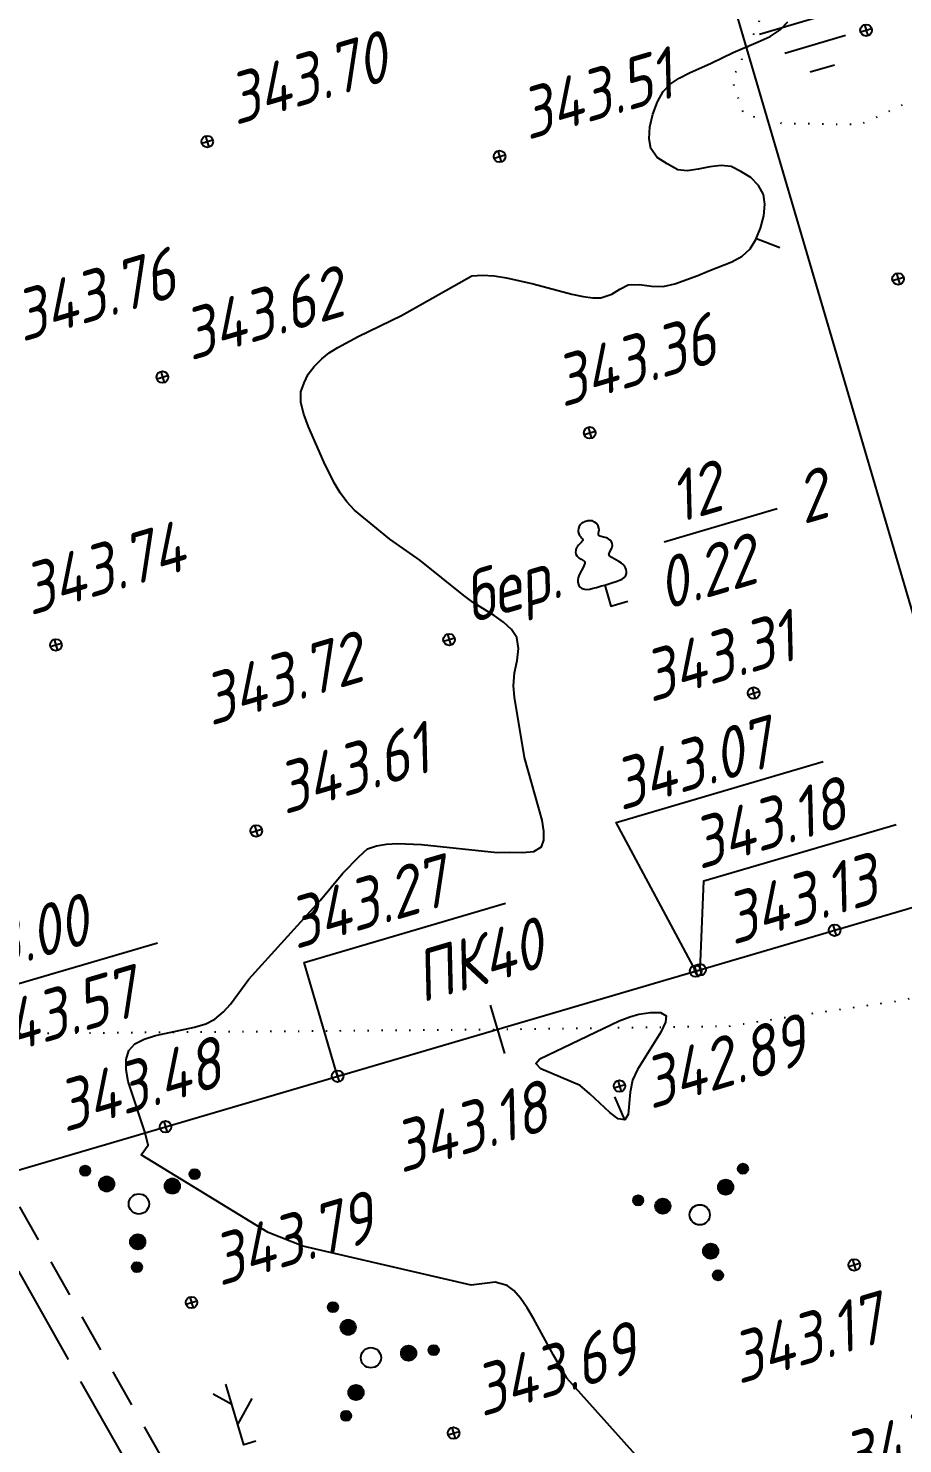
# Model space of a CAD drawing. Extents: x 1517648 to 1519685, y 2184577 to 2185456.
# Drawn here: x 1517747.6 to 1517816.8, y 2184676.4 to 2184788.3 of the extents above; entities that cross this region are included whole.
import ezdxf
from ezdxf.enums import TextEntityAlignment as Align

# ---------------------------------------------------------------- set-up
doc = ezdxf.new("R2010")
doc.units = 0
for name, pattern in [('ИИDash_30_20', [5, 3, -2]), ('ИИDash_80_20', [10, 8, -2]), ('ИИDot', [1, 0, -1])]:
    doc.linetypes.add(name, pattern=pattern)
for name, color, linetype, lineweight in [('ИИ_БОЛОТО_025', 3, 'Continuous', 25), ('ИИ_ДОРОГА_025', 7, 'Continuous', 25), ('ИИ_КОНТУР_025', 7, 'ИИDot', 25), ('ИИ_ОТМЕТКА_025', 7, 'Continuous', 25), ('ИИ_ПИКЕТАЖ_025', 7, 'Continuous', 25), ('ИИ_РЕЛЬЕФ_025', 34, 'Continuous', 25), ('ИИ_СКВАЖИНА_025', 7, 'Continuous', 25), ('ИИ_ТРАССА_ТРУБ_025', 7, 'Continuous', 25), ('ИИ_УГОДЬЯ_025', 7, 'Continuous', 25)]:
    doc.layers.add(name, color=color, linetype=linetype, lineweight=lineweight)
doc.styles.add('VNIPISIMPLEXCUR', font='simplex.shx', dxfattribs={"width": 0.8, "oblique": 15})

# ---------------------------------------------------------------- blocks, each defined once
blk = doc.blocks.new('ИИ053952')
at = {"linetype": 'Continuous', "lineweight": 25}
h = blk.add_hatch(color=0, dxfattribs=at)
edge = h.paths.add_edge_path()
edge.add_arc((-1.309, 2.13), 0.2, 0, 360)
h = blk.add_hatch(color=0, dxfattribs=at)
edge = h.paths.add_edge_path()
edge.add_arc((-0.785, 1.278), 0.3, 0, 360)
h = blk.add_hatch(color=0, dxfattribs=at)
edge = h.paths.add_edge_path()
edge.add_arc((1.499, 0.041), 0.3, 0, 360)
h = blk.add_hatch(color=0, dxfattribs=at)
edge = h.paths.add_edge_path()
edge.add_arc((2.499, 0.068), 0.2, 0, 360)
h = blk.add_hatch(color=0, dxfattribs=at)
edge = h.paths.add_edge_path()
edge.add_arc((-0.714, -1.319), 0.3, 0, 360)
h = blk.add_hatch(color=0, dxfattribs=at)
edge = h.paths.add_edge_path()
edge.add_arc((-1.19, -2.198), 0.2, 0, 360)
at = {"color": 0, "linetype": 'Continuous', "lineweight": 25}
for centre, radius in [((-1.309, 2.13), 0.2), ((-0.785, 1.278), 0.3), ((0, 0), 0.4), ((1.499, 0.041), 0.3), ((2.499, 0.068), 0.2), ((-0.714, -1.319), 0.3), ((-1.19, -2.198), 0.2)]:
    blk.add_circle(centre, radius, dxfattribs=at)
blk = doc.blocks.new('ИИ05468')
at = {"color": 0, "linetype": 'Continuous', "lineweight": 25}
for points in [[(-2, 1), (2, 1)], [(-1.25, 0), (1.25, 0)], [(-0.5, -1), (0.5, -1)]]:
    blk.add_lwpolyline(points, dxfattribs=at)
blk = doc.blocks.new('PICKET')
at = {"color": 0, "linetype": 'Continuous', "lineweight": 25}
for p, q in [((-0.23, 0), (0.23, 0)), ((0, 0.23), (0, -0.23))]:
    blk.add_line(p, q, dxfattribs=at)
blk.add_circle((0, 0), 0.23, dxfattribs=at)
at = {"color": 0, "linetype": 'Continuous', "style": 'VNIPISIMPLEXCUR', "oblique": 15, "width": 0.8}
blk.add_attdef('OTMETKA', (1.25, 0.3), '', height=2, dxfattribs=at)
at = {"color": 8, "linetype": 'Continuous', "style": 'VNIPISIMPLEXCUR', "oblique": 15, "width": 0.8, "flags": 1}
blk.add_attdef('NOMER', (1.25, -2.7), '', height=2, dxfattribs=at)
blk = doc.blocks.new('ИИ05383')
at = {"color": 0, "linetype": 'Continuous', "lineweight": 25}
for points in [[(0, 1.66), (-0.594, 2.254)], [(0.5, 0), (0, 0), (0, 2.5)], [(0, 0.833), (0.825, 1.658)]]:
    blk.add_lwpolyline(points, dxfattribs=at)
blk = doc.blocks.new('ИИ15001')
at = {"color": 0, "linetype": 'Continuous', "lineweight": 25}
blk.add_lwpolyline([(0, 1), (0, -1)], dxfattribs=at)
at = {"color": 0, "linetype": 'Continuous', "lineweight": 25, "style": 'VNIPISIMPLEXCUR', "oblique": 15, "width": 0.8}
blk.add_attdef('STATIONING', text='', height=2, dxfattribs=at).set_placement((0, 2), align=Align.CENTER)
at = {"color": 7, "linetype": 'Continuous', "lineweight": 25, "style": 'VNIPISIMPLEXCUR', "oblique": 15, "width": 0.8}
blk.add_attdef('HEIGHT', text='', height=2, dxfattribs=at).set_placement((0, -2), align=Align.TOP_CENTER)
blk = doc.blocks.new('ИИ15002')
at = {"linetype": 'Continuous', "lineweight": 25}
h = blk.add_hatch(color=0, dxfattribs=at)
edge = h.paths.add_edge_path()
edge.add_arc((0, 0), 0.3, 0, 360)
at = {"color": 0, "linetype": 'Continuous', "lineweight": 25}
blk.add_circle((0, 0), 0.3, dxfattribs=at)
at = {"color": 0, "linetype": 'Continuous', "style": 'VNIPISIMPLEXCUR', "oblique": 15, "width": 0.8}
blk.add_attdef('STATIONING', (1, 1.3), '', height=2, rotation=90, dxfattribs=at)
at = {"color": 7, "linetype": 'Continuous', "style": 'VNIPISIMPLEXCUR', "oblique": 15, "width": 0.8}
blk.add_attdef('HEIGHT', text='', height=2, dxfattribs=at).set_placement((0, -1.3), align=Align.TOP_CENTER)
blk = doc.blocks.new('ИИ053296')
at = {"color": 0, "linetype": 'Continuous', "lineweight": 25}
blk.add_lwpolyline([(0, 0), (1, 0)], dxfattribs=at)
blk = doc.blocks.new('ИИ053671А')
at = {"color": 0, "linetype": 'Continuous'}
blk.add_lwpolyline([(0, 0.875), (0.129, 0.876), (0.342, 0.878), (0.479, 0.882), (0.614, 0.891), (0.726, 0.907), (0.816, 0.94), (0.906, 1), (0.956, 1.071), (0.983, 1.151), (0.991, 1.231), (0.986, 1.295), (0.963, 1.379), (0.932, 1.445), (0.884, 1.516), (0.798, 1.61), (0.719, 1.692), (0.646, 1.766), (0.575, 1.842), (0.536, 1.889), (0.511, 1.929), (0.501, 1.967), (0.504, 1.992), (0.518, 2.017), (0.545, 2.049), (0.608, 2.115), (0.679, 2.198), (0.732, 2.29), (0.745, 2.372), (0.736, 2.444), (0.709, 2.515), (0.672, 2.575), (0.633, 2.617), (0.596, 2.646), (0.548, 2.678), (0.495, 2.709), (0.408, 2.76), (0.363, 2.789), (0.336, 2.812), (0.324, 2.831), (0.321, 2.846), (0.325, 2.865), (0.335, 2.89), (0.353, 2.928), (0.372, 2.968), (0.4, 3.034), (0.413, 3.103), (0.412, 3.19), (0.398, 3.247), (0.363, 3.319), (0.32, 3.377), (0.284, 3.414), (0.246, 3.444), (0.181, 3.476), (0.125, 3.489), (0.07, 3.496), (0, 3.5), (-0.07, 3.496), (-0.125, 3.489), (-0.181, 3.476), (-0.246, 3.444), (-0.284, 3.414), (-0.32, 3.377), (-0.363, 3.319), (-0.398, 3.247), (-0.412, 3.19), (-0.413, 3.103), (-0.4, 3.034), (-0.372, 2.968), (-0.353, 2.928), (-0.335, 2.89), (-0.325, 2.865), (-0.321, 2.846), (-0.324, 2.831), (-0.336, 2.812), (-0.363, 2.789), (-0.408, 2.76), (-0.495, 2.709), (-0.548, 2.678), (-0.596, 2.646), (-0.633, 2.617), (-0.672, 2.575), (-0.709, 2.515), (-0.736, 2.444), (-0.745, 2.372), (-0.732, 2.29), (-0.679, 2.198), (-0.608, 2.115), (-0.545, 2.049), (-0.518, 2.017), (-0.504, 1.992), (-0.501, 1.967), (-0.511, 1.929), (-0.536, 1.889), (-0.575, 1.842), (-0.646, 1.766), (-0.719, 1.692), (-0.798, 1.61), (-0.884, 1.516), (-0.932, 1.445), (-0.963, 1.379), (-0.986, 1.295), (-0.991, 1.231), (-0.983, 1.151), (-0.956, 1.071), (-0.906, 1), (-0.816, 0.94), (-0.726, 0.907), (-0.614, 0.891), (-0.479, 0.882), (-0.342, 0.878), (-0.129, 0.876)], close=True, dxfattribs=at)
blk.add_lwpolyline([(0, 0.875), (0, 0), (0.7, 0)], dxfattribs=at)
at = {"color": 0, "linetype": 'Continuous', "style": 'VNIPISIMPLEXCUR', "oblique": 15, "width": 0.8}
blk.add_attdef('RACE1', text='', height=2, dxfattribs=at).set_placement((-2, 2.25), align=Align.RIGHT)
blk.add_attdef('HEIGHT', (2, 2.25), '', height=2, dxfattribs=at)
blk.add_attdef('DISTANCE', text='', height=2, dxfattribs=at).set_placement((8.5, 1.75), align=Align.MIDDLE_LEFT)
blk.add_attdef('RACE2', text='', height=2, dxfattribs=at).set_placement((-2, 1.25), align=Align.TOP_RIGHT)
blk.add_attdef('THICKNESS', text='', height=2, dxfattribs=at).set_placement((2, 1.25), align=Align.TOP_LEFT)

msp = doc.modelspace()

# ---------------------------------------------------------------- linework, layer by layer
at = {"layer": 'ИИ_ДОРОГА_025', "linetype": 'ИИDash_30_20', "flags": 128}
msp.add_lwpolyline([(1517697.641, 2184787.804), (1517725.276, 2184733.442), (1517784.846, 2184628.073), (1517794.807, 2184607.821)], dxfattribs=at)
msp.add_lwpolyline([(1517697.641, 2184787.804), (1517725.276, 2184733.442), (1517784.846, 2184628.073), (1517794.807, 2184607.821)], dxfattribs=at)
at = {"layer": 'ИИ_ДОРОГА_025', "linetype": 'ИИDash_80_20', "flags": 128}
msp.add_lwpolyline([(1517695.103, 2184787.058), (1517722.985, 2184732.212), (1517782.546, 2184626.858), (1517792.275, 2184607.077)], dxfattribs=at)
at = {"layer": 'ИИ_КОНТУР_025', "flags": 128}
for points in [[(1517813.544, 2184821.848), (1517809.475, 2184809.474), (1517808.902, 2184803.131), (1517807.494, 2184794.39), (1517805.282, 2184788.563), (1517803.271, 2184784.243), (1517804.176, 2184781.53), (1517807.193, 2184780.827), (1517813.427, 2184780.726), (1517819.259, 2184783.439), (1517823.683, 2184786.252), (1517829.917, 2184786.754), (1517842.532, 2184787.177), (1517849.779, 2184791.112), (1517853.078, 2184791.246), (1517855.79, 2184790.093), (1517855.949, 2184785.648), (1517849.461, 2184772.625), (1517839.988, 2184764.031), (1517835.241, 2184756.263), (1517828.171, 2184741.868), (1517826.775, 2184737.352), (1517827.268, 2184732.098), (1517829.543, 2184722.33), (1517837.33, 2184717.623), (1517841.638, 2184714.097), (1517846.197, 2184712.764)], [(1517739.255, 2184708.715), (1517750.774, 2184708.867), (1517784.703, 2184709.155), (1517803.035, 2184709.415), (1517808.963, 2184710.326), (1517816.848, 2184711.473), (1517824.553, 2184713.505), (1517830.316, 2184717.88), (1517832.711, 2184720.415)]]:
    msp.add_lwpolyline(points, dxfattribs=at)
at = {"layer": 'ИИ_ОТМЕТКА_025'}
for points, elevation in [([(1517800.401, 2184713.767), (1517794.109, 2184725.528), (1517810.466, 2184730.333)], 343.07), ([(1517800.749, 2184713.87), (1517801.047, 2184720.899), (1517816.239, 2184725.362)], 343.18), ([(1517772.083, 2184705.447), (1517769.439, 2184714.446), (1517785.359, 2184719.123)], 343.27)]:
    msp.add_lwpolyline(points, dxfattribs=dict(at, elevation=elevation))
at = {"layer": 'ИИ_ПИКЕТАЖ_025', "color": 4, "elevation": 343.57}
msp.add_lwpolyline([(1517744.279, 2184697.278), (1517740.292, 2184710.849), (1517757.847, 2184716.006)], dxfattribs=at)
at = {"layer": 'ИИ_РЕЛЬЕФ_025', "elevation": 343.5}
msp.add_lwpolyline([(1517812.223, 2184656.994), (1517790.199, 2184681.573), (1517789.151, 2184683.377), (1517787.581, 2184686.271), (1517787.057, 2184687.135), (1517786.532, 2184687.887), (1517786.006, 2184688.488), (1517785.478, 2184688.901), (1517784.531, 2184689.149), (1517782.631, 2184688.925), (1517769.334, 2184692.009), (1517766.599, 2184693.088), (1517756.54, 2184699.222), (1517757.106, 2184699.991), (1517756.856, 2184700.96), (1517755.518, 2184705.034), (1517755.353, 2184705.955), (1517755.355, 2184706.778), (1517755.577, 2184707.475), (1517756.062, 2184708), (1517756.791, 2184708.386), (1517757.695, 2184708.673), (1517760.756, 2184709.321), (1517761.659, 2184709.596), (1517762.386, 2184709.966), (1517763.058, 2184710.528), (1517763.608, 2184711.151), (1517765.052, 2184713.126), (1517770.713, 2184719.358), (1517772.491, 2184721.503), (1517773.778, 2184722.819), (1517774.452, 2184723.443), (1517775.16, 2184723.667), (1517775.953, 2184723.797), (1517776.819, 2184723.845), (1517778.711, 2184723.762), (1517784.71, 2184723.15), (1517785.672, 2184723.17), (1517786.691, 2184723.132), (1517787.595, 2184723.212), (1517788.211, 2184723.587), (1517788.396, 2184724.11), (1517788.394, 2184724.825), (1517788.248, 2184725.687), (1517786.871, 2184730.664), (1517786.059, 2184735.44), (1517785.988, 2184736.32), (1517786.073, 2184737.351), (1517786.281, 2184738.339), (1517786.387, 2184739.27), (1517786.248, 2184740.15), (1517785.831, 2184740.777), (1517785.212, 2184741.351), (1517784.457, 2184741.888), (1517782.813, 2184742.926), (1517782.058, 2184743.463), (1517778.589, 2184746.258), (1517776.213, 2184747.93), (1517773.424, 2184750.216), (1517772.822, 2184750.87), (1517772.289, 2184751.599), (1517771.812, 2184752.378), (1517770.985, 2184754.038), (1517769.783, 2184756.809), (1517769.419, 2184757.8), (1517769.188, 2184758.745), (1517769.166, 2184759.592), (1517769.436, 2184760.291), (1517769.743, 2184760.966), (1517770.225, 2184761.588), (1517770.847, 2184762.198), (1517771.416, 2184762.653), (1517772.101, 2184763.094), (1517773.709, 2184763.947), (1517777.137, 2184765.626), (1517782.7, 2184768.75), (1517783.526, 2184768.813), (1517784.45, 2184768.756), (1517785.446, 2184768.603), (1517787.552, 2184768.114), (1517790.603, 2184767.302), (1517791.488, 2184767.112), (1517792.264, 2184767.005), (1517792.904, 2184767.006), (1517793.767, 2184767.294), (1517794.398, 2184767.698), (1517795.051, 2184768.045), (1517795.946, 2184768.06), (1517796.895, 2184767.93), (1517797.833, 2184767.909), (1517798.749, 2184768.122), (1517800.559, 2184768.772), (1517801.434, 2184769.157), (1517803.259, 2184769.871), (1517804.061, 2184770.312), (1517804.69, 2184770.883), (1517805.16, 2184771.632), (1517805.532, 2184772.536), (1517805.777, 2184773.495), (1517805.861, 2184774.411), (1517805.754, 2184775.186), (1517805.368, 2184775.894), (1517804.746, 2184776.525), (1517803.975, 2184777.017), (1517803.187, 2184777.394), (1517802.408, 2184777.485), (1517801.52, 2184777.374), (1517800.601, 2184777.192), (1517799.727, 2184777.071), (1517798.972, 2184777.141), (1517798.141, 2184777.604), (1517797.35, 2184778.116), (1517796.842, 2184778.827), (1517796.717, 2184779.593), (1517796.78, 2184780.538), (1517797.004, 2184781.55), (1517797.363, 2184782.521), (1517797.833, 2184783.339), (1517798.386, 2184783.91), (1517799.09, 2184784.388), (1517799.896, 2184784.803), (1517801.608, 2184785.57), (1517803.346, 2184786.431), (1517805.342, 2184787.251), (1517806.274, 2184787.697), (1517807.074, 2184788.215), (1517807.675, 2184788.841)], dxfattribs=at)
at = {"layer": 'ИИ_РЕЛЬЕФ_025', "elevation": 343}
msp.add_lwpolyline([(1517791.262, 2184704.702), (1517788.156, 2184706.03), (1517787.759, 2184706.446), (1517788.078, 2184706.824), (1517794.337, 2184709.82), (1517795.178, 2184710.143), (1517795.91, 2184710.344), (1517796.82, 2184710.489), (1517797.601, 2184710.492), (1517798.055, 2184710.229), (1517798.019, 2184709.716), (1517797.642, 2184708.937), (1517795.8, 2184705.985), (1517795.392, 2184705.125), (1517795.209, 2184704.182), (1517795.065, 2184702.406), (1517794.788, 2184701.986), (1517794.278, 2184702.085), (1517793.597, 2184702.573), (1517792.016, 2184704.048)], close=True, dxfattribs=at)
at = {"layer": 'ИИ_СКВАЖИНА_025', "flags": 128}
msp.add_lwpolyline([(1517823.861, 2184720.66), (1517787.132, 2184845.669), (1517811.232, 2184852.75)], dxfattribs=at)
at = {"layer": 'ИИ_ТРАССА_ТРУБ_025', "color": 4}
msp.add_lwpolyline([(1517688.758, 2184680.966), (1517857.42, 2184730.52), (1518076.55, 2184794.9), (1518264.428, 2184850.095)], dxfattribs=at)
at = {"layer": 'ИИ_УГОДЬЯ_025'}
msp.add_lwpolyline([(1517797.895, 2184747.726), (1517806.84, 2184750.354)], dxfattribs=at)

# ---------------------------------------------------------------- block references
at = {"layer": 'ИИ_БОЛОТО_025', "xscale": 2, "yscale": 2, "zscale": 2, "rotation": 16.37305555555556}
msp.add_blockref('ИИ05468', (1517809.853, 2184787.081), dxfattribs=at)
at = {"layer": 'ИИ_ОТМЕТКА_025', "rotation": 16.37305555555556}
for p, xscale, yscale, zscale, values in [((1517813.87, 2184788.18, 343.44), 2, 2, 2, {'OTMETKA': '343.44'}), ((1517738.63, 2184786.52, 343.89), 2, 2, 2, {'OTMETKA': '343.89'}), ((1517761.78, 2184779.37, 343.7), 2, 2, 2, {'OTMETKA': '343.70'}), ((1517784.89, 2184778.2, 343.51), 2, 2, 2, {'OTMETKA': '343.51'}), ((1517816.4, 2184768.51, 343.33), 2, 2, 2, {'OTMETKA': '343.33'}), ((1517744.91, 2184762.23, 343.76), 2, 2, 2, {'OTMETKA': '343.76'}), ((1517758.23, 2184760.75, 343.62), 1.999999999999999, 1.999999999999999, 1.999999999999999, {'OTMETKA': '343.62'}), ((1517765.65, 2184724.85, 343.61), 1.999999999999999, 1.999999999999999, 1.999999999999999, {'OTMETKA': '343.61'}), ((1517760.53, 2184687.55, 343.79), 2, 2, 2, {'OTMETKA': '343.79'}), ((1517781.25, 2184677.22, 343.69), 1.999999999999999, 1.999999999999999, 1.999999999999999, {'OTMETKA': '343.69'})]:
    msp.add_blockref('PICKET', p, dxfattribs=dict(at, xscale=xscale, yscale=yscale, zscale=zscale)).add_auto_attribs(values)
at = {"layer": 'ИИ_ОТМЕТКА_025'}
ref = msp.add_blockref('PICKET', (1517792.02, 2184756.34, 343.36), dxfattribs=dict(at, xscale=2, yscale=2, zscale=2, rotation=16.37305555555556))
ref.add_attrib('OTMETKA', '343.36', (1517789.858, 2184758.344, 343.36), dxfattribs={"layer": '0', "color": 0, "linetype": 'Continuous', "height": 4, "rotation": 16.37306, "style": 'VNIPISIMPLEXCUR', "oblique": 15, "width": 0.8})
ref = msp.add_blockref('PICKET', (1517749.81, 2184739.56, 343.74), dxfattribs=dict(at, xscale=1.999999999999999, yscale=1.999999999999999, zscale=1.999999999999999, rotation=16.37305555555556))
ref.add_attrib('OTMETKA', '343.74', (1517747.79, 2184741.865, 343.74), dxfattribs={"layer": '0', "color": 0, "linetype": 'Continuous', "height": 4, "rotation": 16.37306, "style": 'VNIPISIMPLEXCUR', "oblique": 15, "width": 0.8})
ref = msp.add_blockref('PICKET', (1517804.98, 2184735.75, 343.31), dxfattribs=dict(at, xscale=2, yscale=2, zscale=2, rotation=16.37305555555556))
ref.add_attrib('OTMETKA', '343.31', (1517796.835, 2184735.007, 343.31), dxfattribs={"layer": '0', "color": 0, "linetype": 'Continuous', "height": 4, "rotation": 16.37306, "style": 'VNIPISIMPLEXCUR', "oblique": 15, "width": 0.8})
ref = msp.add_blockref('PICKET', (1517780.9, 2184739.98, 343.72), dxfattribs=dict(at, xscale=2, yscale=2, zscale=2, rotation=16.37305555555556))
ref.add_attrib('OTMETKA', '343.72', (1517762.045, 2184733.147, 343.72), dxfattribs={"layer": '0', "color": 0, "linetype": 'Continuous', "height": 4, "rotation": 16.37306, "style": 'VNIPISIMPLEXCUR', "oblique": 15, "width": 0.8})
ref = msp.add_blockref('PICKET', (1517800.401, 2184713.767, 343.07), dxfattribs=dict(at, xscale=2, yscale=2, zscale=2, rotation=16.37305555555556))
ref.add_attrib('OTMETKA', '343.07', (1517794.473, 2184726.439, 343.07), dxfattribs={"layer": '0', "color": 0, "linetype": 'Continuous', "height": 4, "rotation": 16.37306, "style": 'VNIPISIMPLEXCUR', "oblique": 15, "width": 0.8})
ref = msp.add_blockref('PICKET', (1517800.749, 2184713.87, 343.18), dxfattribs=dict(at, xscale=2, yscale=2, zscale=2, rotation=16.37305555555556))
ref.add_attrib('OTMETKA', '343.18', (1517800.7, 2184721.786, 343.18), dxfattribs={"layer": '0', "color": 0, "linetype": 'Continuous', "height": 4, "rotation": 16.37306, "style": 'VNIPISIMPLEXCUR', "oblique": 15, "width": 0.8})
ref = msp.add_blockref('PICKET', (1517772.083, 2184705.447, 343.27), dxfattribs=dict(at, xscale=2, yscale=2, zscale=2, rotation=16.37305555555556))
ref.add_attrib('OTMETKA', '343.27', (1517768.756, 2184715.47, 343.27), dxfattribs={"layer": '0', "color": 0, "linetype": 'Continuous', "height": 4, "rotation": 16.37306, "style": 'VNIPISIMPLEXCUR', "oblique": 15, "width": 0.8})
ref = msp.add_blockref('PICKET', (1517811.379, 2184716.993, 343.13), dxfattribs=dict(at, xscale=2, yscale=2, zscale=2, rotation=16.37305555555556))
ref.add_attrib('OTMETKA', '343.13', (1517803.332, 2184715.816, 343.13), dxfattribs={"layer": '0', "color": 0, "linetype": 'Continuous', "height": 4, "rotation": 16.37306, "style": 'VNIPISIMPLEXCUR', "oblique": 15, "width": 0.8})
ref = msp.add_blockref('PICKET', (1517794.37, 2184704.67, 342.89), dxfattribs=dict(at, xscale=2, yscale=2, zscale=2, rotation=16.37305555555556))
ref.add_attrib('OTMETKA', '342.89', (1517796.834, 2184702.823, 342.89), dxfattribs={"layer": '0', "color": 0, "linetype": 'Continuous', "height": 4, "rotation": 16.37306, "style": 'VNIPISIMPLEXCUR', "oblique": 15, "width": 0.8})
ref = msp.add_blockref('PICKET', (1517758.475, 2184701.449, 343.48), dxfattribs=dict(at, xscale=2, yscale=2, zscale=2, rotation=16.37305555555556))
ref.add_attrib('OTMETKA', '343.48', (1517750.495, 2184701, 343.48), dxfattribs={"layer": '0', "color": 0, "linetype": 'Continuous', "height": 4, "rotation": 16.37306, "style": 'VNIPISIMPLEXCUR', "oblique": 15, "width": 0.8})
ref = msp.add_blockref('PICKET', (1517812.93, 2184690.52, 343.17), dxfattribs=dict(at, xscale=2, yscale=2, zscale=2, rotation=16.37305555555556))
ref.add_attrib('OTMETKA', '343.17', (1517803.807, 2184681.069, 343.17), dxfattribs={"layer": '0', "color": 0, "linetype": 'Continuous', "height": 4, "rotation": 16.37306, "style": 'VNIPISIMPLEXCUR', "oblique": 15, "width": 0.8})
ref = msp.add_blockref('PICKET', (1517809.79, 2184675.01, 343.32), dxfattribs=dict(at, xscale=2, yscale=2, zscale=2, rotation=16.37305555555556))
ref.add_attrib('OTMETKA', '343.32', (1517812.602, 2184673.114, 343.32), dxfattribs={"layer": '0', "color": 0, "linetype": 'Continuous', "height": 4, "rotation": 16.37306, "style": 'VNIPISIMPLEXCUR', "oblique": 15, "width": 0.8})
at = {"layer": 'ИИ_ПИКЕТАЖ_025', "color": 4}
ref = msp.add_blockref('ИИ15002', (1517744.279, 2184697.278, 343.57), dxfattribs=dict(at, xscale=1.999999999999999, yscale=1.999999999999999, zscale=1.999999999999999, rotation=16.37083333333335))
ref.add_attrib('STATIONING', '+58.00', (1517740.44, 2184712.419, 343.57), dxfattribs={"layer": '0', "color": 0, "linetype": 'Continuous', "height": 4, "rotation": 16.37083, "style": 'VNIPISIMPLEXCUR', "oblique": 15, "width": 0.8})
ref.add_attrib('HEIGHT', '343.57', dxfattribs={"layer": '0', "color": 7, "linetype": 'Continuous', "height": 4, "rotation": 16.37083, "style": 'VNIPISIMPLEXCUR', "oblique": 15, "width": 0.8}).set_placement((1517749.178, 2184712.336, 343.57), align=Align.TOP_CENTER)
ref = msp.add_blockref('ИИ15001', (1517784.703, 2184709.155, 342.96), dxfattribs=dict(at, xscale=2, yscale=2, zscale=2, rotation=16.37319077999998))
ref.add_attrib('STATIONING', 'ПК40', dxfattribs={"layer": '0', "color": 0, "linetype": 'Continuous', "lineweight": 25, "height": 4, "rotation": 16.37319, "style": 'VNIPISIMPLEXCUR', "oblique": 15, "width": 0.8}).set_placement((1517783.687, 2184712.695), align=Align.CENTER)
ref.add_attrib('HEIGHT', '343.18', dxfattribs={"layer": '0', "color": 7, "linetype": 'Continuous', "lineweight": 25, "height": 4, "rotation": 16.37319, "style": 'VNIPISIMPLEXCUR', "oblique": 15, "width": 0.8}).set_placement((1517781.911, 2184703.35), align=Align.TOP_CENTER)
at = {"layer": 'ИИ_РЕЛЬЕФ_025'}
for p, xscale, yscale, zscale, rotation in [((1517805.195, 2184771.718, 343.5), 2, 2, 2, 338.5293498121578), ((1517794.788, 2184701.986, 343), 1.999999999999999, 1.999999999999999, 1.999999999999999, 112.9380423246891)]:
    msp.add_blockref('ИИ053296', p, dxfattribs=dict(at, xscale=xscale, yscale=yscale, zscale=zscale, rotation=rotation))
at = {"layer": 'ИИ_УГОДЬЯ_025'}
ref = msp.add_blockref('ИИ053671А', (1517793.695, 2184742.617), dxfattribs=dict(at, xscale=1.999999999999999, yscale=1.999999999999999, rotation=16.37333333333333))
ref.add_attrib('RACE1', 'бер.', dxfattribs={"layer": '0', "color": 0, "linetype": 'Continuous', "height": 4, "rotation": 16.37333, "style": 'VNIPISIMPLEXCUR', "oblique": 15, "width": 0.8}).set_placement((1517790.015, 2184743.416), align=Align.RIGHT)
ref.add_attrib('HEIGHT', '12', (1517798.942, 2184749.168), dxfattribs={"layer": '0', "color": 0, "linetype": 'Continuous', "height": 4, "rotation": 16.37333, "style": 'VNIPISIMPLEXCUR', "oblique": 15, "width": 0.8})
ref.add_attrib('THICKNESS', '0.22', dxfattribs={"layer": '0', "color": 0, "linetype": 'Continuous', "height": 4, "rotation": 16.37333, "style": 'VNIPISIMPLEXCUR', "oblique": 15, "width": 0.8}).set_placement((1517796.829, 2184746.143), align=Align.TOP_LEFT)
ref.add_attrib('DISTANCE', '2', dxfattribs={"layer": '0', "color": 0, "linetype": 'Continuous', "height": 4, "rotation": 16.37333, "style": 'VNIPISIMPLEXCUR', "oblique": 15, "width": 0.8}).set_placement((1517808.353, 2184751.011), align=Align.MIDDLE_LEFT)
for name, p, xscale, yscale, zscale, rotation in [('ИИ053952', (1517756.372, 2184695.341), 2, 2, 2, 26.64980649934645), ('ИИ053952', (1517800.714, 2184694.485), 2, 2, 2, 165.2549529030034), ('ИИ053952', (1517774.717, 2184683.184), 1.999999999999998, 1.999999999999998, 1.999999999999998, 5.284144878225779), ('ИИ05383', (1517764.667, 2184676.296), 1.999999999999999, 1.999999999999999, 1.999999999999999, 16.37305555555556)]:
    msp.add_blockref(name, p, dxfattribs=dict(at, xscale=xscale, yscale=yscale, zscale=zscale, rotation=rotation))

doc.saveas('drawing.dxf')
